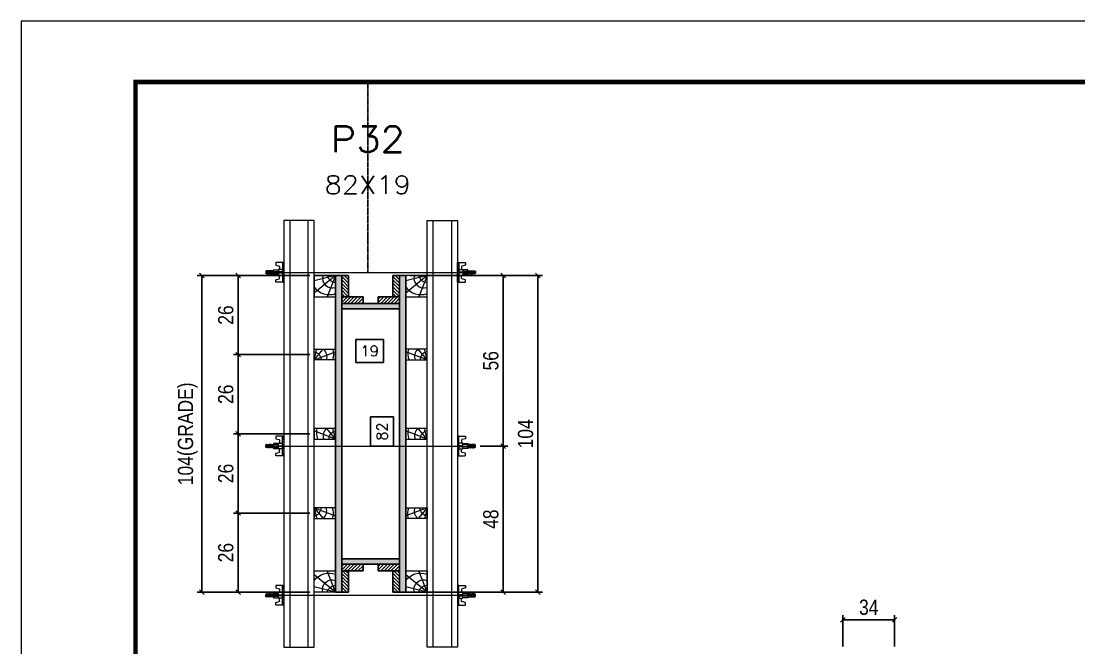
# Model space of a CAD drawing. Extents: x 808 to 7089, y -98 to 17032.
# Drawn here: x 5577 to 6271, y 9729 to 10141 of the extents above; entities that cross this region are included whole.
import ezdxf
from ezdxf.enums import TextEntityAlignment as Align

# ---------------------------------------------------------------- set-up
doc = ezdxf.new("R2010")
doc.units = 0
doc.linetypes.add('DASHED', pattern=[0.75, 0.5, -0.25])
doc.linetypes.add('HIDDEN', pattern=[0.375, 0.25, -0.125])
for name, color, linetype in [('CHAPA', 1, 'Continuous'), ('COTA', 241, 'Continuous'), ('Cota Seção (2x)', 241, 'Continuous'), ('MEIO_PONT', 93, 'Continuous'), ('Painéis', 200, 'Continuous'), ('SARRAFO', 251, 'Continuous'), ('Texto de Titulo', 7, 'Continuous'), ('Texto Qtd Sarr', 242, 'Continuous')]:
    doc.layers.add(name, color=color, linetype=linetype)
for name, color, linetype, lineweight in [('Folhas', 255, 'Continuous', 9), ('Hachura', 251, 'Continuous', 9), ('Madeira', 126, 'Continuous', 18), ('Perfil Metálico', 224, 'Continuous', 18), ('SARRAFO DE PRESSAO', 251, 'DASHED', 9), ('Texto Seção', 7, 'Continuous', 15)]:
    doc.layers.add(name, color=color, linetype=linetype, lineweight=lineweight)
doc.styles.add('COTA TECNICA', font='techl___.ttf', dxfattribs={"height": 10})
doc.styles.add('COTA TECNICA 2X', font='techl___.ttf', dxfattribs={"height": 10})
doc.styles.add('ROMANS', font='romans.shx')
doc.dimstyles.new('PAINEL', dxfattribs={"dimtxt": 10, "dimasz": 3, "dimexe": 3, "dimexo": 3, "dimgap": 3, "dimtad": 1, "dimdec": 1, "dimzin": 12, "dimdsep": 46, "dimtxsty": 'COTA TECNICA', "dimblk1": 'OBLIQUE', "dimblk2": 'OBLIQUE', "dimsah": 1, "dimcen": 0.9, "dimclrd": 4, "dimclre": 4, "dimclrt": 240, "dimadec": 1, "dimazin": 3, "dimtfac": 1, "dimtdec": 1, "dimtmove": 0, "dimatfit": 3, "dimfxl": 1, "dimtolj": 1, "dimtzin": 12, "dimarcsym": 0})
doc.dimstyles.new('SECAO PILAR', dxfattribs={"dimtxt": 10, "dimasz": 3, "dimexe": 3, "dimexo": 3, "dimgap": 3, "dimtad": 1, "dimdec": 1, "dimlfac": 0.5, "dimzin": 12, "dimdsep": 46, "dimtxsty": 'COTA TECNICA 2X', "dimblk1": 'OBLIQUE', "dimblk2": 'OBLIQUE', "dimsah": 1, "dimcen": 0.9, "dimclrd": 256, "dimclre": 256, "dimclrt": 256, "dimadec": 1, "dimazin": 3, "dimtfac": 1, "dimtdec": 1, "dimtmove": 0, "dimatfit": 3, "dimfxl": 1, "dimtolj": 1, "dimtzin": 12, "dimarcsym": 0})
doc.dimstyles.new('SECÇÃO 2', dxfattribs={"dimtxt": 7, "dimasz": 6, "dimexe": 0.18, "dimexo": 2, "dimgap": -4, "dimtad": 3, "dimdec": 1, "dimlfac": 0.5, "dimzin": 12, "dimdsep": 46, "dimtxsty": 'ROMANS', "dimblk": 'ARCHTICK', "dimcen": 0.09, "dimse1": 1, "dimse2": 1, "dimsd1": 1, "dimsd2": 1, "dimclrd": 180, "dimclre": 5, "dimclrt": 1, "dimadec": 0, "dimazin": 3, "dimtfac": 1, "dimtdec": 1, "dimtofl": 0, "dimtmove": 0, "dimatfit": 3, "dimldrblk": 'ARCHTICK', "dimfxl": 1, "dimtolj": 1, "dimtzin": 0, "dimarcsym": 0})
pattern_1 = [(135, (-17104.4149, 19268.9765), (-1.12253202, -1.12253202), [])]
pattern_2 = [(135, (-17104.4149, 19097.9765), (-1.12253202, -1.12253202), [])]

# ---------------------------------------------------------------- blocks, each defined once
blk = doc.blocks.new('9999999999')
at = {"layer": 'Folhas'}
blk.add_lwpolyline([(98138.98, 34190.21), (99623.98, 34190.21), (99623.98, 35240.21), (98138.98, 35240.21)], close=True, dxfattribs=at)
at = {"layer": 'Folhas', "color": 30, "const_width": 3}
blk.add_lwpolyline([(98213.98, 34230.21), (99583.98, 34230.21), (99583.98, 35200.21), (98213.98, 35200.21)], close=True, dxfattribs=at)
blk = doc.blocks.new('*D958')
at = {"layer": 'Cota Seção (2x)', "color": 180, "lineweight": -2, "transparency": 16777216}
for p, q in [((5820.99, 9881.19), (5805.99, 9881.19)), ((5805.99, 9881.19), (5805.99, 9861.86)), ((5820.99, 9861.86), (5820.99, 9881.19)), ((5805.99, 9861.86), (5820.99, 9861.86))]:
    blk.add_line(p, q, dxfattribs=at)
at = {"layer": 'Defpoints', "color": 0, "transparency": 16777216}
for p in [(5786.99, 9952.02), (5786.99, 9788.02), (5824.99, 9788.02)]:
    blk.add_point(p, dxfattribs=at)
at = {"layer": 'Cota Seção (2x)', "color": 1, "transparency": 16777216, "insert": (5813.49, 9871.52), "char_height": 7, "attachment_point": 5, "rotation": 90, "style": 'ROMANS'}
blk.add_mtext('\\A1;82', dxfattribs=at)
blk = doc.blocks.new('_ArchTick')
at = {"color": 0, "linetype": 'ByBlock', "const_width": 0.15}
blk.add_lwpolyline([(-0.5, -0.5), (0.5, 0.5)], dxfattribs=at)
blk = doc.blocks.new('_Oblique')
at = {"color": 0, "linetype": 'ByBlock', "lineweight": -2}
blk.add_line((-0.5, -0.5), (0.5, 0.5), dxfattribs=at)
blk = doc.blocks.new('*D959')
at = {"layer": 'Cota Seção (2x)', "lineweight": -2, "transparency": 16777216}
for p, q in [((5831.99, 9974.02), (5918.77, 9974.02)), ((5915.77, 9974.02), (5915.77, 9766.02)), ((5831.99, 9766.02), (5918.77, 9766.02))]:
    blk.add_line(p, q, dxfattribs=at)
at = {"layer": 'Defpoints', "color": 0, "transparency": 16777216}
for p in [(5828.99, 9974.02), (5828.99, 9766.02), (5915.77, 9766.02)]:
    blk.add_point(p, dxfattribs=at)
at = {"layer": 'Cota Seção (2x)', "lineweight": -2, "transparency": 16777216, "xscale": 3, "yscale": 3, "zscale": 3}
for p, rotation in [((5915.77, 9974.02), 90), ((5915.77, 9766.02), 270)]:
    blk.add_blockref('_Oblique', p, dxfattribs=dict(at, rotation=rotation))
at = {"layer": 'Cota Seção (2x)', "transparency": 16777216, "insert": (5907.67, 9870.02), "char_height": 10, "attachment_point": 5, "rotation": 90, "style": 'COTA TECNICA 2X'}
blk.add_mtext('\\A1;104', dxfattribs=at)
blk = doc.blocks.new('*D960')
at = {"layer": 'Cota Seção (2x)', "lineweight": -2, "transparency": 16777216}
for p, q in [((5865.99, 9974.02), (5896, 9974.02)), ((5893, 9974.02), (5893, 9861.96)), ((5877.79, 9861.96), (5896, 9861.96))]:
    blk.add_line(p, q, dxfattribs=at)
at = {"layer": 'Defpoints', "color": 0, "transparency": 16777216}
for p in [(5862.99, 9974.02), (5874.79, 9861.96), (5893, 9861.96)]:
    blk.add_point(p, dxfattribs=at)
at = {"layer": 'Cota Seção (2x)', "lineweight": -2, "transparency": 16777216, "xscale": 3, "yscale": 3, "zscale": 3}
for p, rotation in [((5893, 9974.02), 90), ((5893, 9861.96), 270)]:
    blk.add_blockref('_Oblique', p, dxfattribs=dict(at, rotation=rotation))
at = {"layer": 'Cota Seção (2x)', "transparency": 16777216, "insert": (5884.89, 9917.99), "char_height": 10, "attachment_point": 5, "rotation": 90, "style": 'COTA TECNICA 2X'}
blk.add_mtext('\\A1;56', dxfattribs=at)
blk = doc.blocks.new('*D961')
at = {"layer": 'Cota Seção (2x)', "lineweight": -2, "transparency": 16777216}
for p, q in [((5877.79, 9861.96), (5896, 9861.96)), ((5893, 9766.02), (5893, 9861.96)), ((5865.99, 9766.02), (5896, 9766.02))]:
    blk.add_line(p, q, dxfattribs=at)
at = {"layer": 'Defpoints', "color": 0, "transparency": 16777216}
for p in [(5874.79, 9861.96), (5893, 9861.96), (5862.99, 9766.02)]:
    blk.add_point(p, dxfattribs=at)
at = {"layer": 'Cota Seção (2x)', "lineweight": -2, "transparency": 16777216, "xscale": 3, "yscale": 3, "zscale": 3}
for p, rotation in [((5893, 9861.96), 90), ((5893, 9766.02), 270)]:
    blk.add_blockref('_Oblique', p, dxfattribs=dict(at, rotation=rotation))
at = {"layer": 'Cota Seção (2x)', "transparency": 16777216, "insert": (5884.9, 9813.99), "char_height": 10, "attachment_point": 5, "rotation": 90, "style": 'COTA TECNICA 2X'}
blk.add_mtext('\\A1;48', dxfattribs=at)
blk = doc.blocks.new('*D962')
at = {"layer": 'Cota Seção (2x)', "color": 180, "lineweight": -2, "transparency": 16777216}
for p, q in [((5814.38, 9931.93), (5796.38, 9931.93)), ((5796.38, 9931.93), (5796.38, 9916.93)), ((5814.38, 9916.93), (5814.38, 9931.93)), ((5796.38, 9916.93), (5814.38, 9916.93))]:
    blk.add_line(p, q, dxfattribs=at)
at = {"layer": 'Defpoints', "color": 0, "transparency": 16777216}
for p in [(5786.99, 9952.02), (5824.99, 9952.02), (5824.99, 9912.93)]:
    blk.add_point(p, dxfattribs=at)
at = {"layer": 'Cota Seção (2x)', "color": 1, "transparency": 16777216, "insert": (5805.38, 9924.43), "char_height": 7, "attachment_point": 5, "style": 'ROMANS'}
blk.add_mtext('\\A1;19', dxfattribs=at)
blk = doc.blocks.new('titulo1')
at = {"layer": 'Defpoints', "color": 252, "linetype": 'HIDDEN', "ltscale": 2}
blk.add_line((0, 0), (0, 125), dxfattribs=at)
at = {"layer": 'Defpoints', "style": 'ROMANS', "oblique": 15}
blk.add_attdef('FOLHA', text='', height=10, dxfattribs=at).set_placement((0, 15.58), align=Align.MIDDLE_CENTER)
at = {"layer": 'Texto Qtd Sarr', "color": 3, "style": 'ROMANS', "oblique": 15}
for tag, height, p in [('TITULO', 17, (0, 71.45)), ('SEÇÃO', 12, (0, 41.55))]:
    blk.add_attdef(tag, text='', height=height, dxfattribs=at).set_placement(p, align=Align.MIDDLE_CENTER)
blk = doc.blocks.new('PONTALETE')
at = {"layer": 'Madeira'}
for q in [(2.71, 7), (7, 5.76), (7, 1.74)]:
    blk.add_line((0, 0), q, dxfattribs=at)
blk.add_lwpolyline([(0, 0), (7, 0), (7, 7), (0, 7)], close=True, dxfattribs=at)
for centre, radius, start, end in [((2.04, 0.06), 6.23, 37.2818, 109.0913), ((1.09, 0.9), 3.19, 343.603, 109.9847), ((-0.21, -0.78), 3.09, 14.6322, 86.0383)]:
    blk.add_arc(centre, radius, start, end, dxfattribs=at)
blk = doc.blocks.new('*D963')
at = {"layer": 'Cota Seção (2x)', "lineweight": -2, "transparency": 16777216}
for p, q in [((5765.99, 9974.02), (5692.22, 9974.02)), ((5695.22, 9974.02), (5695.22, 9766.02)), ((5765.99, 9766.02), (5692.22, 9766.02))]:
    blk.add_line(p, q, dxfattribs=at)
at = {"layer": 'Defpoints', "color": 0, "transparency": 16777216}
for p in [(5768.99, 9974.02), (5695.22, 9766.02), (5768.99, 9766.02)]:
    blk.add_point(p, dxfattribs=at)
at = {"layer": 'Cota Seção (2x)', "lineweight": -2, "transparency": 16777216, "xscale": 3, "yscale": 3, "zscale": 3}
for p, rotation in [((5695.22, 9974.02), 90), ((5695.22, 9766.02), 270)]:
    blk.add_blockref('_Oblique', p, dxfattribs=dict(at, rotation=rotation))
at = {"layer": 'Cota Seção (2x)', "transparency": 16777216, "insert": (5686, 9870.02), "char_height": 10, "attachment_point": 5, "rotation": 90, "style": 'COTA TECNICA 2X'}
blk.add_mtext('\\A1;104(GRADE)', dxfattribs=at)
blk = doc.blocks.new('*D964')
at = {"layer": 'Cota Seção (2x)', "lineweight": -2, "transparency": 16777216}
for p, q in [((5765.99, 9818.02), (5716.06, 9818.02)), ((5719.06, 9818.02), (5719.06, 9766.02)), ((5765.99, 9766.02), (5716.06, 9766.02))]:
    blk.add_line(p, q, dxfattribs=at)
at = {"layer": 'Defpoints', "color": 0, "transparency": 16777216}
for p in [(5768.99, 9818.02), (5719.06, 9766.02), (5768.99, 9766.02)]:
    blk.add_point(p, dxfattribs=at)
at = {"layer": 'Cota Seção (2x)', "lineweight": -2, "transparency": 16777216, "xscale": 3, "yscale": 3, "zscale": 3}
for p, rotation in [((5719.06, 9818.02), 90), ((5719.06, 9766.02), 270)]:
    blk.add_blockref('_Oblique', p, dxfattribs=dict(at, rotation=rotation))
at = {"layer": 'Cota Seção (2x)', "transparency": 16777216, "insert": (5710.96, 9792.02), "char_height": 10, "attachment_point": 5, "rotation": 90, "style": 'COTA TECNICA 2X'}
blk.add_mtext('\\A1;26', dxfattribs=at)
blk = doc.blocks.new('MEIO PONTALETE')
at = {"layer": 'Madeira'}
for q in [(2.71, 7), (3.5, 2.88), (3.5, 0.87)]:
    blk.add_line((0, 0), q, dxfattribs=at)
blk.add_lwpolyline([(0, 0), (3.5, 0), (3.5, 7), (0, 7)], close=True, dxfattribs=at)
for centre, radius, start, end in [((2.04, 0.06), 6.23, 76.4499, 109.0913), ((1.09, 0.9), 3.19, 40.9063, 109.9847), ((-0.21, -0.78), 3.09, 14.6322, 86.0383)]:
    blk.add_arc(centre, radius, start, end, dxfattribs=at)
blk = doc.blocks.new('C')
at = {"layer": 'Hachura', "color": 0}
for p, q in [((0, 3.22), (0, -3.22)), ((0.45, 3.22), (0, 3.22)), ((0.46, 3.16), (0, 3.16)), ((0.46, 3.05), (0, 3.05)), ((0.46, 2.88), (0, 2.88)), ((0, 2.75), (0, -1.16)), ((0.46, 2.65), (0, 2.65)), ((0.46, 2.23), (0, 2.23)), ((0.46, 1.51), (0, 1.51)), ((0.39, 0.49), (0.17, 0.49)), ((0.45, -3.23), (0.45, 3.22)), ((0.45, 3.22), (2.58, 3.22)), ((1.74, 0.97), (0.45, 0.97)), ((1.45, 0.1), (0.45, 0.1)), ((1.35, 1.94), (1.35, 0.96)), ((2.58, 2.39), (1.47, 2.09)), ((1.74, -0.97), (1.74, 0.97)), ((1.74, 0.97), (1.74, 0.84)), ((1.74, 0.97), (1.74, 0.84)), ((1.74, 0.84), (3.35, 0.84)), ((3.35, 0.45), (1.74, 0.45)), ((2.58, 3.22), (2.58, 2.39)), ((3.32, 0.84), (3.32, -0.84)), ((3.35, 0.84), (3.35, -0.84)), ((3.68, 0.45), (3.35, 0.45)), ((3.84, -0.52), (3.35, 0.45)), ((3.35, 0.06), (3.67, -0.57)), ((3.68, 0.45), (4.16, -0.52)), ((3.72, 0.5), (4.25, -0.57)), ((4.37, -0.55), (3.83, 0.53)), ((4.15, 0.45), (3.93, 0.45)), ((4.42, -0.52), (3.93, 0.45)), ((4.15, 0.45), (4.26, 0.45)), ((4.26, 0.45), (4.74, -0.52)), ((4.3, 0.5), (4.83, -0.57)), ((4.95, -0.55), (4.41, 0.53)), ((4.51, 0.45), (4.84, 0.45)), ((5, -0.52), (4.51, 0.45)), ((4.84, 0.45), (5.32, -0.52)), ((4.88, 0.5), (5.41, -0.57)), ((5.53, -0.55), (4.99, 0.53)), ((5.58, -0.52), (5.09, 0.45)), ((5.42, 0.45), (5.09, 0.45)), ((5.58, -0.52), (5.09, 0.45)), ((5.42, 0.45), (5.74, -0.19)), ((5.46, 0.5), (5.74, -0.07)), ((5.74, 0.19), (5.57, 0.53)), ((5.74, 0.32), (5.68, 0.45)), ((5.68, 0.45), (5.74, 0.45)), ((5.74, 0.45), (5.9, 0.29)), ((5.74, 0.45), (5.74, -0.52)), ((5.9, -0.36), (5.9, 0.29)), ((0.45, 0), (0, 0)), ((0.46, -1.52), (0, -1.52)), ((0.46, -2.23), (0, -2.23)), ((0.46, -2.65), (0, -2.65)), ((0.46, -2.88), (0, -2.88)), ((0.46, -3.05), (0, -3.05)), ((0.46, -3.16), (0, -3.16)), ((0, -3.22), (2.57, -3.22)), ((0.08, -0.48), (0.29, -0.48)), ((0.29, -0.48), (0.4, -0.48)), ((0.45, 0), (0.45, -0.97)), ((0.45, -0.16), (1.45, -0.16)), ((0.45, -0.65), (0.45, -0.32)), ((0.45, -3.23), (0.45, -0.65)), ((0.45, -0.97), (1.74, -0.97)), ((1.35, -1.94), (1.35, -0.97)), ((2.58, -2.39), (1.47, -2.1)), ((3.35, -0.32), (1.74, -0.32)), ((3.35, -0.84), (1.74, -0.84)), ((2.58, -3.23), (2.58, -2.39)), ((3.35, -0.07), (3.58, -0.52)), ((3.35, -0.52), (3.58, -0.52)), ((3.84, -0.52), (4.16, -0.52)), ((4.42, -0.52), (4.74, -0.52)), ((4.63, -0.52), (4.74, -0.52)), ((5, -0.52), (5.32, -0.52)), ((5.58, -0.52), (5.74, -0.52)), ((5.74, -0.52), (5.9, -0.36)), ((5.74, -0.52), (5.74, -0.52))]:
    blk.add_line(p, q, dxfattribs=at)
for centre, radius, start, end in [((1.52, 1.94), 0.161, 104.7436, 180), ((1.44, -0.03), 0.129, 272.695, 87.305), ((3.81, 0.39), 0.143, 25.5688, 154.4312), ((4.39, 0.39), 0.143, 25.5688, 154.4312), ((4.97, 0.39), 0.143, 25.5688, 154.4312), ((5.55, 0.39), 0.143, 25.5688, 154.4312), ((0.17, -0.37), 0.174, 221.744, 317.8592), ((1.52, -1.94), 0.161, 180, 255.2564), ((3.71, -0.4), 0.174, 222.1408, 318.256), ((4.29, -0.4), 0.174, 222.1408, 318.256), ((4.87, -0.4), 0.174, 222.1408, 318.256), ((5.45, -0.4), 0.174, 222.1408, 318.256), ((5.61, -0.4), 0.174, 317.8592, 318.256)]:
    blk.add_arc(centre, radius, start, end, dxfattribs=at)
blk = doc.blocks.new('*D965')
at = {"layer": 'COTA', "lineweight": -2, "transparency": 16777216}
for p, q in [((5765.99, 9974.02), (5716.06, 9974.02)), ((5719.06, 9974.02), (5719.06, 9922.02)), ((5765.99, 9922.02), (5716.06, 9922.02))]:
    blk.add_line(p, q, dxfattribs=at)
at = {"layer": 'Defpoints', "color": 0, "transparency": 16777216}
for p in [(5768.99, 9974.02), (5719.06, 9922.02), (5768.99, 9922.02)]:
    blk.add_point(p, dxfattribs=at)
at = {"layer": 'COTA', "lineweight": -2, "transparency": 16777216, "xscale": 3, "yscale": 3, "zscale": 3}
for p, rotation in [((5719.06, 9974.02), 90), ((5719.06, 9922.02), 270)]:
    blk.add_blockref('_Oblique', p, dxfattribs=dict(at, rotation=rotation))
at = {"layer": 'COTA', "transparency": 16777216, "insert": (5710.96, 9948.02), "char_height": 10, "attachment_point": 5, "rotation": 90, "style": 'COTA TECNICA 2X'}
blk.add_mtext('\\A1;26', dxfattribs=at)
blk = doc.blocks.new('*D966')
at = {"layer": 'Cota Seção (2x)', "lineweight": -2, "transparency": 16777216}
for p, q in [((5765.99, 9922.02), (5716.06, 9922.02)), ((5719.06, 9922.02), (5719.06, 9870.02)), ((5765.99, 9870.02), (5716.06, 9870.02))]:
    blk.add_line(p, q, dxfattribs=at)
at = {"layer": 'Defpoints', "color": 0, "transparency": 16777216}
for p in [(5768.99, 9922.02), (5719.06, 9870.02), (5768.99, 9870.02)]:
    blk.add_point(p, dxfattribs=at)
at = {"layer": 'Cota Seção (2x)', "lineweight": -2, "transparency": 16777216, "xscale": 3, "yscale": 3, "zscale": 3}
for p, rotation in [((5719.06, 9922.02), 90), ((5719.06, 9870.02), 270)]:
    blk.add_blockref('_Oblique', p, dxfattribs=dict(at, rotation=rotation))
at = {"layer": 'Cota Seção (2x)', "transparency": 16777216, "insert": (5710.96, 9896.02), "char_height": 10, "attachment_point": 5, "rotation": 90, "style": 'COTA TECNICA 2X'}
blk.add_mtext('\\A1;26', dxfattribs=at)
blk = doc.blocks.new('*D978')
at = {"layer": 'Cota Seção (2x)', "lineweight": -2, "transparency": 16777216}
for p, q in [((5765.99, 9870.02), (5716.06, 9870.02)), ((5719.06, 9870.02), (5719.06, 9818.02)), ((5765.99, 9818.02), (5716.06, 9818.02))]:
    blk.add_line(p, q, dxfattribs=at)
at = {"layer": 'Defpoints', "color": 0, "transparency": 16777216}
for p in [(5768.99, 9870.02), (5719.06, 9818.02), (5768.99, 9818.02)]:
    blk.add_point(p, dxfattribs=at)
at = {"layer": 'Cota Seção (2x)', "lineweight": -2, "transparency": 16777216, "xscale": 3, "yscale": 3, "zscale": 3}
for p, rotation in [((5719.06, 9870.02), 90), ((5719.06, 9818.02), 270)]:
    blk.add_blockref('_Oblique', p, dxfattribs=dict(at, rotation=rotation))
at = {"layer": 'Cota Seção (2x)', "transparency": 16777216, "insert": (5710.96, 9844.02), "char_height": 10, "attachment_point": 5, "rotation": 90, "style": 'COTA TECNICA 2X'}
blk.add_mtext('\\A1;26', dxfattribs=at)
blk = doc.blocks.new('*D970')
at = {"layer": 'COTA', "color": 4, "lineweight": -2, "transparency": 16777216}
for p, q in [((6115.84, 9730.44), (6115.84, 9750.87)), ((6149.84, 9747.87), (6115.84, 9747.87)), ((6149.84, 9730.44), (6149.84, 9750.87))]:
    blk.add_line(p, q, dxfattribs=at)
at = {"layer": 'Defpoints', "color": 0, "transparency": 16777216}
for p in [(6115.84, 9747.87), (6115.84, 9727.44), (6149.84, 9727.44)]:
    blk.add_point(p, dxfattribs=at)
at = {"layer": 'COTA', "color": 4, "lineweight": -2, "transparency": 16777216, "xscale": 3, "yscale": 3, "zscale": 3, "rotation": 180}
blk.add_blockref('_Oblique', (6115.84, 9747.87), dxfattribs=at)
at = {"layer": 'COTA', "color": 4, "lineweight": -2, "transparency": 16777216, "xscale": 3, "yscale": 3, "zscale": 3}
blk.add_blockref('_Oblique', (6149.84, 9747.87), dxfattribs=at)
at = {"layer": 'COTA', "color": 240, "transparency": 16777216, "insert": (6132.84, 9756.09), "char_height": 10, "attachment_point": 5, "style": 'COTA TECNICA'}
blk.add_mtext('\\A1;34', dxfattribs=at)

msp = doc.modelspace()

# ---------------------------------------------------------------- hatches: boundary and pattern name
at = {"layer": 'Hachura'}
h = msp.add_hatch(color=256, dxfattribs=at)
h.dxf.hatch_style = 1
h.paths.add_polyline_path([(5786.99, 9766.02), (5782.99, 9766.02), (5782.99, 9974.02), (5786.99, 9974.02)])
h = msp.add_hatch(color=256, dxfattribs=at)
h.dxf.hatch_style = 1
h.paths.add_polyline_path([(5786.99, 9766.02), (5782.99, 9766.02), (5782.99, 9974.02), (5786.99, 9974.02)])
h = msp.add_hatch(dxfattribs=at)
h.set_pattern_fill('ANSI31', color=256, scale=0.5, angle=90, style=0)
h.set_pattern_definition(pattern_2)
h.paths.add_polyline_path([(5786.99, 9960.02), (5791.39, 9960.02), (5791.39, 9974.02), (5786.99, 9974.02)])
h = msp.add_hatch(dxfattribs=at)
h.set_pattern_fill('ANSI31', color=256, scale=0.5, angle=90, style=0)
h.set_pattern_definition(pattern_2)
h.paths.add_polyline_path([(5824.99, 9960.02), (5820.59, 9960.02), (5820.59, 9974.02), (5824.99, 9974.02)])
h = msp.add_hatch(color=256, dxfattribs=at)
h.dxf.hatch_style = 1
h.paths.add_polyline_path([(5824.99, 9766.02), (5828.99, 9766.02), (5828.99, 9974.02), (5824.99, 9974.02)])
h = msp.add_hatch(color=256, dxfattribs=at)
h.dxf.hatch_style = 1
h.paths.add_polyline_path([(5824.99, 9766.02), (5828.99, 9766.02), (5828.99, 9974.02), (5824.99, 9974.02)])
h = msp.add_hatch(dxfattribs=at)
h.set_pattern_fill('ANSI31', color=256, scale=0.5, angle=540, style=0)
h.set_pattern_definition([(225, (-3701.9586, -12969.3835), (1.12253202, -1.12253202), [])])
h.paths.add_polyline_path([(5786.99, 9960.02), (5786.99, 9955.62), (5800.99, 9955.62), (5800.99, 9960.02)])
h = msp.add_hatch(dxfattribs=at)
h.set_pattern_fill('ANSI31', color=256, scale=0.5, angle=540, style=0)
h.set_pattern_definition([(225, (-3677.9586, -12969.3835), (1.12253202, -1.12253202), [])])
h.paths.add_polyline_path([(5810.99, 9960.02), (5810.99, 9955.62), (5824.99, 9955.62), (5824.99, 9960.02)])
h = msp.add_hatch(color=256, dxfattribs=at)
h.dxf.hatch_style = 1
h.paths.add_polyline_path([(5786.99, 9955.62), (5786.99, 9952.02), (5824.99, 9952.02), (5824.99, 9955.62)])
h = msp.add_hatch(color=256, dxfattribs=at)
h.dxf.hatch_style = 1
h.paths.add_polyline_path([(5786.99, 9955.62), (5786.99, 9952.02), (5824.99, 9952.02), (5824.99, 9955.62)])
h = msp.add_hatch(color=256, dxfattribs=at)
h.dxf.hatch_style = 1
h.paths.add_polyline_path([(5786.99, 9788.02), (5786.99, 9784.42), (5824.99, 9784.42), (5824.99, 9788.02)])
h = msp.add_hatch(color=256, dxfattribs=at)
h.dxf.hatch_style = 1
h.paths.add_polyline_path([(5786.99, 9788.02), (5786.99, 9784.42), (5824.99, 9784.42), (5824.99, 9788.02)])
h = msp.add_hatch(dxfattribs=at)
h.set_pattern_fill('ANSI31', color=256, scale=0.5, angle=540, style=0)
h.set_pattern_definition([(225, (-3701.9586, -13144.9835), (1.12253202, -1.12253202), [])])
h.paths.add_polyline_path([(5786.99, 9784.42), (5786.99, 9780.02), (5800.99, 9780.02), (5800.99, 9784.42)])
h = msp.add_hatch(dxfattribs=at)
h.set_pattern_fill('ANSI31', color=256, scale=0.5, angle=90, style=0)
h.set_pattern_definition(pattern_1)
h.paths.add_polyline_path([(5786.99, 9780.02), (5791.39, 9780.02), (5791.39, 9766.02), (5786.99, 9766.02)])
h = msp.add_hatch(dxfattribs=at)
h.set_pattern_fill('ANSI31', color=256, scale=0.5, angle=540, style=0)
h.set_pattern_definition([(225, (-3677.9586, -13144.9835), (1.12253202, -1.12253202), [])])
h.paths.add_polyline_path([(5810.99, 9784.42), (5810.99, 9780.02), (5824.99, 9780.02), (5824.99, 9784.42)])
h = msp.add_hatch(dxfattribs=at)
h.set_pattern_fill('ANSI31', color=256, scale=0.5, angle=90, style=0)
h.set_pattern_definition(pattern_1)
h.paths.add_polyline_path([(5824.99, 9780.02), (5820.59, 9780.02), (5820.59, 9766.02), (5824.99, 9766.02)])

# ---------------------------------------------------------------- linework, layer by layer
at = {"layer": 'CHAPA'}
for points in [[(5786.99, 9766.02), (5782.99, 9766.02), (5782.99, 9974.02), (5786.99, 9974.02)], [(5786.99, 9766.02), (5782.99, 9766.02), (5782.99, 9974.02), (5786.99, 9974.02)], [(5824.99, 9766.02), (5828.99, 9766.02), (5828.99, 9974.02), (5824.99, 9974.02)], [(5824.99, 9766.02), (5828.99, 9766.02), (5828.99, 9974.02), (5824.99, 9974.02)], [(5786.99, 9955.62), (5786.99, 9952.02), (5824.99, 9952.02), (5824.99, 9955.62)], [(5786.99, 9955.62), (5786.99, 9952.02), (5824.99, 9952.02), (5824.99, 9955.62)], [(5786.99, 9788.02), (5786.99, 9784.42), (5824.99, 9784.42), (5824.99, 9788.02)], [(5786.99, 9788.02), (5786.99, 9784.42), (5824.99, 9784.42), (5824.99, 9788.02)]]:
    msp.add_lwpolyline(points, close=True, dxfattribs=at)
at = {"layer": 'Hachura'}
for p, q in [((5738.19, 9976.03), (5869.99, 9976.03)), ((5738.19, 9862.02), (5869.99, 9862.02)), ((5738.19, 9764.02), (5869.99, 9764.02))]:
    msp.add_line(p, q, dxfattribs=at)
at = {"layer": 'Madeira'}
for points in [[(5782.99, 9766.02), (5768.99, 9766.02), (5768.99, 9974.02), (5782.99, 9974.02)], [(5828.99, 9766.02), (5842.99, 9766.02), (5842.99, 9974.02), (5828.99, 9974.02)]]:
    msp.add_lwpolyline(points, close=True, dxfattribs=at)
at = {"layer": 'Painéis'}
msp.add_lwpolyline([(5824.99, 9952.02), (5786.99, 9952.02), (5786.99, 9788.02), (5824.99, 9788.02)], close=True, dxfattribs=at)
at = {"layer": 'Perfil Metálico'}
for points in [[(5748.99, 9730.02), (5768.99, 9730.02), (5768.99, 10010.02), (5748.99, 10010.02)], [(5764.99, 10010.02), (5752.99, 10010.02), (5752.99, 9730.02), (5764.99, 9730.02)], [(5862.99, 9730.02), (5842.99, 9730.02), (5842.99, 10010.02), (5862.99, 10010.02)], [(5846.99, 10010.02), (5858.99, 10010.02), (5858.99, 9730.02), (5846.99, 9730.02)]]:
    msp.add_lwpolyline(points, close=True, dxfattribs=at)
at = {"layer": 'SARRAFO'}
for points in [[(5791.39, 9974.02), (5791.39, 9960.02), (5786.99, 9960.02), (5786.99, 9974.02)], [(5820.59, 9974.02), (5820.59, 9960.02), (5824.99, 9960.02), (5824.99, 9974.02)], [(5800.99, 9955.62), (5786.99, 9955.62), (5786.99, 9960.02), (5800.99, 9960.02)], [(5800.99, 9955.62), (5786.99, 9955.62), (5786.99, 9960.02), (5800.99, 9960.02)], [(5824.99, 9955.62), (5810.99, 9955.62), (5810.99, 9960.02), (5824.99, 9960.02)], [(5824.99, 9955.62), (5810.99, 9955.62), (5810.99, 9960.02), (5824.99, 9960.02)], [(5800.99, 9780.02), (5786.99, 9780.02), (5786.99, 9784.42), (5800.99, 9784.42)], [(5800.99, 9780.02), (5786.99, 9780.02), (5786.99, 9784.42), (5800.99, 9784.42)], [(5791.39, 9766.02), (5791.39, 9780.02), (5786.99, 9780.02), (5786.99, 9766.02)], [(5824.99, 9780.02), (5810.99, 9780.02), (5810.99, 9784.42), (5824.99, 9784.42)], [(5824.99, 9780.02), (5810.99, 9780.02), (5810.99, 9784.42), (5824.99, 9784.42)], [(5820.59, 9766.02), (5820.59, 9780.02), (5824.99, 9780.02), (5824.99, 9766.02)]]:
    msp.add_lwpolyline(points, close=True, dxfattribs=at)

# ---------------------------------------------------------------- block references
at = {"layer": 'Hachura', "linetype": 'Continuous', "yscale": 2, "zscale": 2, "rotation": 180}
for p, xscale in [((5748.99, 9976.03), 2), ((5862.99, 9976.02), -2)]:
    msp.add_blockref('C', p, dxfattribs=dict(at, xscale=xscale))
at = {"layer": 'Hachura', "linetype": 'Continuous', "yscale": 2, "zscale": 2}
for p, xscale in [((5748.99, 9862.02), -2), ((5862.99, 9862.03), 2), ((5748.99, 9764.02), -2), ((5862.99, 9764.03), 2)]:
    msp.add_blockref('C', p, dxfattribs=dict(at, xscale=xscale))
at = {"layer": 'MEIO_PONT'}
for name, p, xscale, yscale, zscale, rotation in [('PONTALETE', (5782.99, 9974.02), 2, 2, 2, 180), ('PONTALETE', (5842.99, 9974.02), 2, 2, 2, 180), ('MEIO PONTALETE', (5768.99, 9918.52), -1.999999997962732, 1.999999997962732, 1.999999997962732, 270), ('MEIO PONTALETE', (5842.99, 9918.52), 1.999999997962732, 1.999999997962732, 1.999999997962732, 90.00000000000001), ('MEIO PONTALETE', (5782.99, 9866.52), 1.999999997962732, 1.999999997962732, 1.999999997962732, 90.00000000000001), ('MEIO PONTALETE', (5842.99, 9866.52), 1.999999997962732, 1.999999997962732, 1.999999997962732, 90.00000000000001), ('MEIO PONTALETE', (5768.99, 9821.52), 1.999999997962732, 1.999999997962732, 1.999999997962732, 270), ('MEIO PONTALETE', (5842.99, 9821.52), -1.999999997962732, 1.999999997962732, 1.999999997962732, 90)]:
    msp.add_blockref(name, p, dxfattribs=dict(at, xscale=xscale, yscale=yscale, zscale=zscale, rotation=rotation))
at = {"layer": 'MEIO_PONT', "xscale": -2, "yscale": 2, "zscale": 2}
for p in [(5782.99, 9766.02), (5842.99, 9766.02)]:
    msp.add_blockref('PONTALETE', p, dxfattribs=at)
at = {"layer": 'SARRAFO DE PRESSAO', "color": 6, "linetype": 'ByBlock'}
msp.add_blockref('9999999999', (-92562.31, -25099.18), dxfattribs=at)
at = {"layer": 'Texto Seção'}
ref = msp.add_blockref('titulo1', (5804.09, 9976.03), dxfattribs=at)
ref.add_attrib('TITULO', 'P32', dxfattribs={"layer": 'Texto de Titulo', "color": 7, "height": 17, "style": 'ROMANS', "width": 1.1}).set_placement((5804.09, 10063.53), align=Align.MIDDLE_CENTER)
ref.add_attrib('SEÇÃO', '82X19', dxfattribs={"layer": 'Texto de Titulo', "color": 7, "height": 12, "style": 'ROMANS', "width": 1.1}).set_placement((5804.09, 10033.53), align=Align.MIDDLE_CENTER)

# ---------------------------------------------------------------- dimensions: what is measured, and where the dimension line sits
at = {"layer": 'COTA'}
dim = msp.add_linear_dim(base=(5719.06, 9922.02), p1=(5768.99, 9974.02), p2=(5768.99, 9922.02), angle=270, dimstyle='SECAO PILAR', dxfattribs=at)
dim.commit()
dim.dimension.update_dxf_attribs({"geometry": '*D965', "text_midpoint": (5710.96, 9948.02)})
dim = msp.add_linear_dim(base=(6115.84, 9747.87), p1=(6149.84, 9727.44), p2=(6115.84, 9727.44), dimstyle='PAINEL', dxfattribs=at)
dim.commit()
dim.dimension.update_dxf_attribs({"geometry": '*D970', "text_midpoint": (6132.84, 9756.09)})
at = {"layer": 'Cota Seção (2x)', "color": 241}
dim = msp.add_linear_dim(base=(5695.22, 9766.02), p1=(5768.99, 9974.02), p2=(5768.99, 9766.02), angle=270, text='<>(GRADE)', dimstyle='SECAO PILAR', dxfattribs=at)
dim.commit()
dim.dimension.update_dxf_attribs({"geometry": '*D963', "text_midpoint": (5686, 9870.02)})
for base, p1, p2, angle, picture, middle in [((5915.77, 9766.02), (5828.99, 9974.02), (5828.99, 9766.02), 270, '*D959', (5907.67, 9870.02)), ((5893, 9861.96), (5862.99, 9974.02), (5874.79, 9861.96), 270, '*D960', (5884.89, 9917.99)), ((5719.06, 9870.02), (5768.99, 9922.02), (5768.99, 9870.02), 270, '*D966', (5710.96, 9896.02)), ((5719.06, 9818.02), (5768.99, 9870.02), (5768.99, 9818.02), 90, '*D978', (5710.96, 9844.02)), ((5893, 9861.96), (5862.99, 9766.02), (5874.79, 9861.96), 90, '*D961', (5884.9, 9813.99)), ((5719.06, 9766.02), (5768.99, 9818.02), (5768.99, 9766.02), 270, '*D964', (5710.96, 9792.02))]:
    dim = msp.add_linear_dim(base=base, p1=p1, p2=p2, angle=angle, dimstyle='SECAO PILAR', dxfattribs=at)
    dim.commit()
    dim.dimension.update_dxf_attribs({"geometry": picture, "text_midpoint": middle})
dim = msp.add_linear_dim(base=(5824.99, 9788.02), p1=(5786.99, 9952.02), p2=(5786.99, 9788.02), angle=270, dimstyle='SECÇÃO 2', dxfattribs=at)
dim.commit()
dim.dimension.update_dxf_attribs({"geometry": '*D958', "text_midpoint": (5824.99, 9871.52), "dimtype": 160})
dim = msp.add_linear_dim(base=(5824.99, 9912.93), p1=(5786.99, 9952.02), p2=(5824.99, 9952.02), dimstyle='SECÇÃO 2', dxfattribs=at)
dim.commit()
dim.dimension.update_dxf_attribs({"geometry": '*D962', "text_midpoint": (5805.38, 9912.93), "dimtype": 160})

doc.saveas('drawing.dxf')
